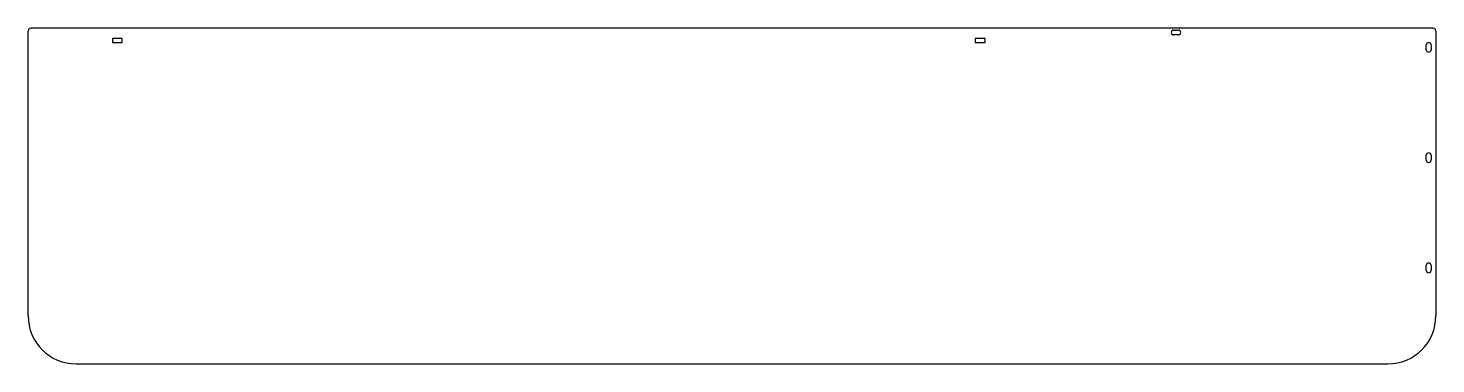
# Model space of a CAD drawing. Header units: millimetres. Extents: x 0 to 1468, y 0 to 350.
import ezdxf

# ---------------------------------------------------------------- set-up
doc = ezdxf.new("R2010")
doc.units = ezdxf.units.MM

msp = doc.modelspace()

# ---------------------------------------------------------------- linework, layer by layer
at = {"color": 7, "linetype": 'Continuous', "lineweight": 25}
for p, q in [((0, 50), (0, 347)), ((1465.3, 350), (3, 350)), ((87.9, 339.1), (87.9, 334.9)), ((98.1, 339.1), (87.9, 339.1)), ((98.1, 334.9), (98.1, 339.1)), ((987.9, 339.1), (987.9, 334.9)), ((998.1, 339.1), (987.9, 339.1)), ((998.1, 334.9), (998.1, 339.1)), ((1194.8, 348), (1199.8, 348)), ((1199.8, 343), (1194.8, 343)), ((1468.3, 347), (1468.3, 50)), ((87.9, 334.9), (98.1, 334.9)), ((987.9, 334.9), (998.1, 334.9)), ((1458.3, 327.5), (1458.3, 332.5)), ((1463.3, 332.5), (1463.3, 327.5)), ((1458.3, 212.5), (1458.3, 217.5)), ((1463.3, 217.5), (1463.3, 212.5)), ((1458.3, 97.5), (1458.3, 102.5)), ((1463.3, 102.5), (1463.3, 97.5)), ((50, 0), (1418.3, 0))]:
    msp.add_line(p, q, dxfattribs=at)
for centre, radius, start, end in [((3, 347), 3, 90, 180), ((1194.8, 345.5), 2.5, 90, 270), ((1199.8, 345.5), 2.5, 270, 90), ((1465.3, 347), 3, 0, 90), ((1460.8, 332.5), 2.5, 0, 180), ((1460.8, 327.5), 2.5, 180, 0), ((1460.8, 217.5), 2.5, 0, 180), ((1460.8, 212.5), 2.5, 180, 0), ((1460.8, 102.5), 2.5, 0, 180), ((1460.8, 97.5), 2.5, 180, 0), ((50, 50), 50, 180, 270), ((1418.3, 50), 50, 270, 0)]:
    msp.add_arc(centre, radius, start, end, dxfattribs=at)

doc.saveas('drawing.dxf')
